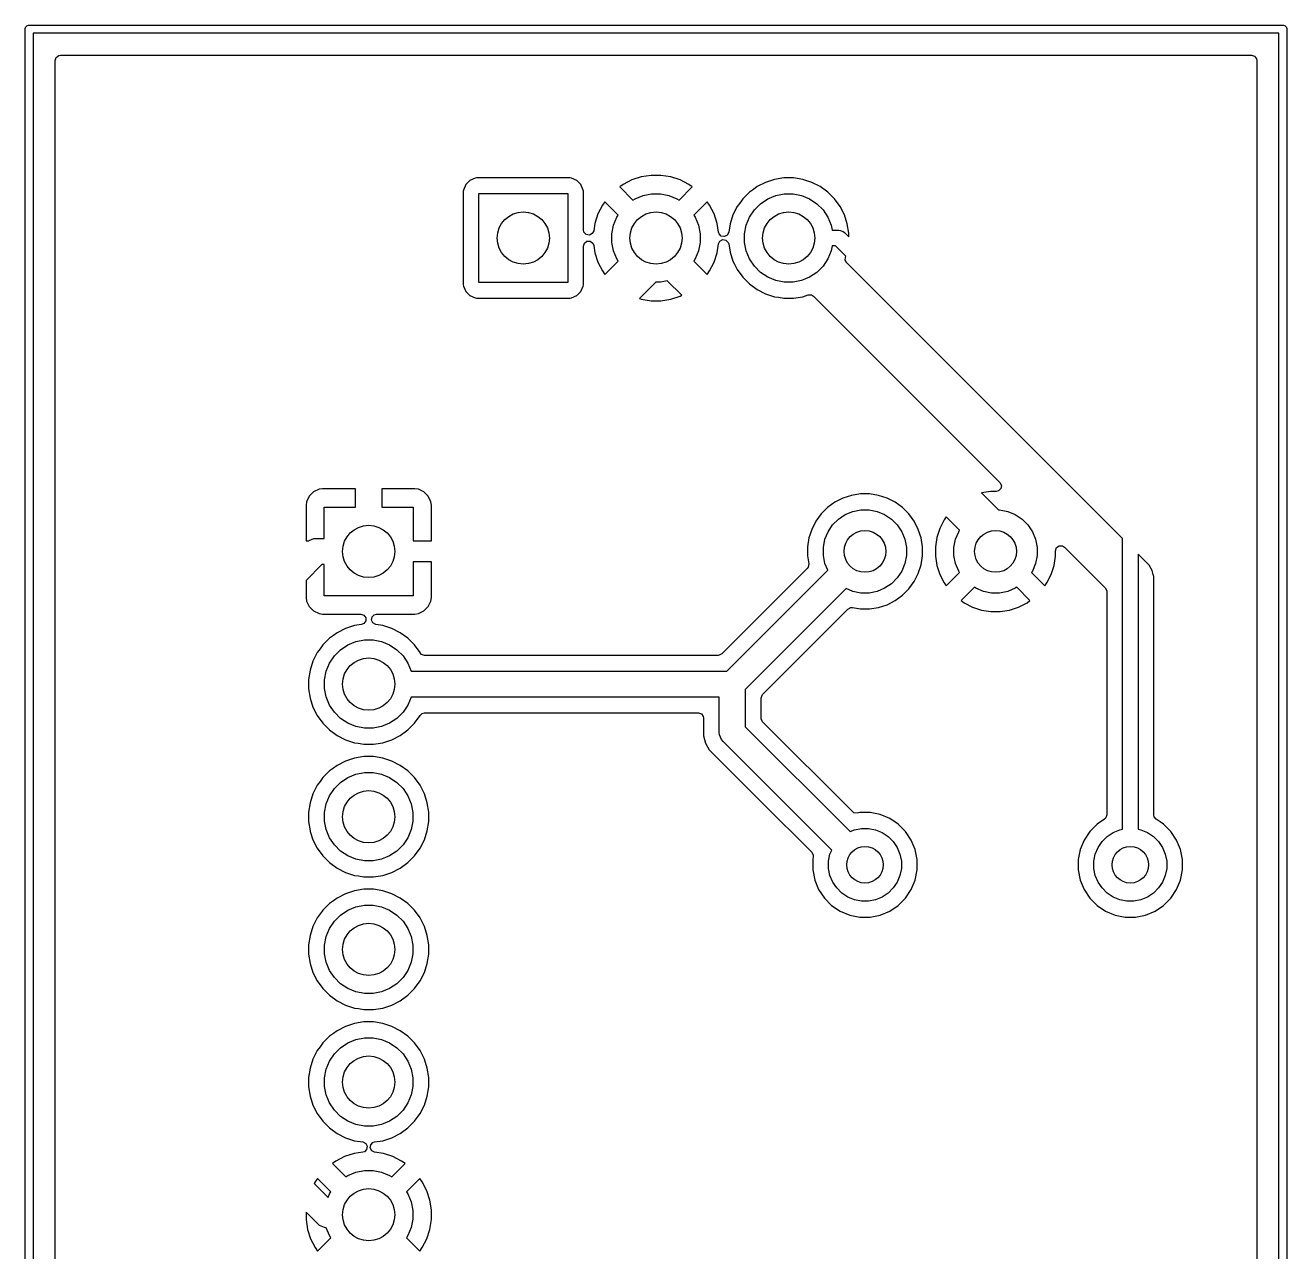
# Model space of a CAD drawing. Extents: x -0.1 to 24.1, y -48.1 to 0.1.
# Drawn here: x -0.07 to 24.07, y -23.41 to 0.07 of the extents above; entities that cross this region are included whole.
import ezdxf

# ---------------------------------------------------------------- set-up
doc = ezdxf.new("R2010")
doc.units = 0
doc.layers.add('BLACK', color=7, linetype='CONTINUOUS')

msp = doc.modelspace()

# ---------------------------------------------------------------- linework, layer by layer
at = {"layer": 'BLACK', "linetype": 'CONTINUOUS'}
for p, q in [((-0.075, 0), (-0.073559, 0.014632)), ((-0.075, -48), (-0.075, 0)), ((-0.073559, 0.014632), (-0.06236, 0.041668)), ((-0.06236, 0.041668), (-0.041668, 0.06236)), ((-0.041668, 0.06236), (-0.014632, 0.073559)), ((-0.014632, 0.073559), (0, 0.075)), ((0, 0.075), (24, 0.075)), ((24, 0.075), (24.014632, 0.073559)), ((24.014632, 0.073559), (24.041668, 0.06236)), ((24.041668, 0.06236), (24.06236, 0.041668)), ((24.06236, 0.041668), (24.073559, 0.014632)), ((24.073559, 0.014632), (24.075, 0)), ((24.075, 0), (24.075, -48)), ((0.075, -0.075), (0.075, -47.925)), ((23.925, -0.075), (0.075, -0.075)), ((23.925, -47.925), (23.925, -0.075)), ((0.5005, -0.5995), (0.519407, -0.541309)), ((0.5005, -3.10513), (0.5005, -0.5995)), ((0.519407, -0.541309), (0.568907, -0.505345)), ((0.568907, -0.505345), (0.5995, -0.5005)), ((0.5995, -0.5005), (23.4005, -0.5005)), ((23.4005, -0.5005), (23.458691, -0.519407)), ((23.458691, -0.519407), (23.494655, -0.568907)), ((23.494655, -0.568907), (23.4995, -0.5995)), ((23.4995, -0.5995), (23.4995, -47.4005)), ((8.437235, -2.897794), (8.357794, -2.977235)), ((8.540009, -2.852414), (8.437235, -2.897794)), ((8.565136, -2.849501), (8.540009, -2.852414)), ((8.565139, -2.8495), (8.565136, -2.849501)), ((10.354868, -2.8495), (8.565139, -2.8495)), ((10.379988, -2.852414), (10.354868, -2.8495)), ((10.37999, -2.852414), (10.379988, -2.852414)), ((10.379991, -2.852415), (10.37999, -2.852414)), ((10.482765, -2.897794), (10.379991, -2.852415)), ((10.562206, -2.977235), (10.482765, -2.897794)), ((11.539364, -2.887914), (11.371063, -2.973667)), ((11.719003, -2.829546), (11.539364, -2.887914)), ((11.905555, -2.8), (11.719003, -2.829546)), ((12.094445, -2.8), (11.905555, -2.8)), ((12.280996, -2.829546), (12.094445, -2.8)), ((12.460635, -2.887914), (12.280996, -2.829546)), ((12.628936, -2.973667), (12.460635, -2.887914)), ((14.270593, -2.877828), (14.098362, -2.933788)), ((14.449451, -2.8495), (14.270593, -2.877828)), ((14.449454, -2.8495), (14.449451, -2.8495)), ((14.630546, -2.8495), (14.449454, -2.8495)), ((14.630549, -2.8495), (14.630546, -2.8495)), ((14.809406, -2.877828), (14.630549, -2.8495)), ((14.981637, -2.933788), (14.809406, -2.877828)), ((0.5005, -9.116784), (0.5005, -3.10513)), ((8.312414, -3.080011), (8.3095, -3.10513)), ((8.3095, -3.10513), (8.3095, -4.89486)), ((8.357794, -2.977235), (8.312414, -3.080011)), ((10.607585, -3.080009), (10.562206, -2.977235)), ((10.610499, -3.105136), (10.607585, -3.080009)), ((10.610499, -3.105139), (10.610499, -3.105136)), ((10.610499, -3.844101), (10.610499, -3.105139)), ((11.371059, -2.973669), (11.304715, -3.021871)), ((11.304715, -3.021871), (11.559687, -3.276843)), ((11.371063, -2.973667), (11.371059, -2.973669)), ((12.44031, -3.276842), (12.695283, -3.021871)), ((12.628942, -2.973671), (12.628936, -2.973667)), ((12.695283, -3.021871), (12.628942, -2.973671)), ((13.790499, -3.122447), (13.662447, -3.250499)), ((13.863752, -3.069225), (13.790499, -3.122447)), ((13.937008, -3.016002), (13.863752, -3.069225)), ((14.098362, -2.933788), (13.937008, -3.016002)), ((15.142991, -3.016002), (14.981637, -2.933788)), ((15.142993, -3.016003), (15.142991, -3.016002)), ((15.142994, -3.016004), (15.142993, -3.016003)), ((15.289501, -3.122447), (15.142994, -3.016004)), ((15.417553, -3.250499), (15.289501, -3.122447)), ((8.61, -4.85), (8.61, -3.15)), ((8.61, -3.15), (10.31, -3.15)), ((10.31, -3.15), (10.31, -4.85)), ((10.973667, -3.371063), (10.887914, -3.539364)), ((10.973669, -3.371059), (10.973667, -3.371063)), ((11.021871, -3.304715), (10.973669, -3.371059)), ((11.276843, -3.559687), (11.021871, -3.304715)), ((11.559687, -3.276843), (11.599313, -3.250367)), ((11.599313, -3.250367), (11.753258, -3.186601)), ((11.753258, -3.186601), (11.916685, -3.154093)), ((11.916685, -3.154093), (12.083315, -3.154093)), ((12.083315, -3.154093), (12.246742, -3.186601)), ((12.246742, -3.186601), (12.400687, -3.250367)), ((12.400687, -3.250367), (12.44031, -3.276842)), ((12.978126, -3.304715), (12.723155, -3.559685)), ((12.978127, -3.304715), (12.978126, -3.304715)), ((13.026328, -3.371057), (12.978127, -3.304715)), ((13.026332, -3.371063), (13.026328, -3.371057)), ((13.112085, -3.539364), (13.026332, -3.371063)), ((13.623057, -3.304715), (13.556002, -3.397008)), ((13.662447, -3.250499), (13.623057, -3.304715)), ((13.882941, -3.460766), (14.000766, -3.342941)), ((14.000766, -3.342941), (14.139313, -3.250367)), ((14.139313, -3.250367), (14.293258, -3.186601)), ((14.293258, -3.186601), (14.456685, -3.154093)), ((14.456685, -3.154093), (14.623315, -3.154093)), ((14.623315, -3.154093), (14.786742, -3.186601)), ((14.786742, -3.186601), (14.940687, -3.250367)), ((14.940687, -3.250367), (15.079234, -3.342941)), ((15.079234, -3.342941), (15.197059, -3.460766)), ((15.523996, -3.397006), (15.417553, -3.250499)), ((10.887914, -3.539364), (10.829546, -3.719003)), ((11.186601, -3.753258), (11.250367, -3.599313)), ((11.250367, -3.599313), (11.276843, -3.559687)), ((12.723155, -3.559685), (12.749633, -3.599313)), ((12.749633, -3.599313), (12.813399, -3.753258)), ((13.170453, -3.719003), (13.112085, -3.539364)), ((13.473788, -3.558362), (13.417828, -3.730593)), ((13.556002, -3.397008), (13.473788, -3.558362)), ((13.726601, -3.753258), (13.790367, -3.599313)), ((13.790367, -3.599313), (13.882941, -3.460766)), ((15.197059, -3.460766), (15.289633, -3.599313)), ((15.289633, -3.599313), (15.353399, -3.753258)), ((15.606211, -3.558361), (15.523996, -3.397006)), ((15.662171, -3.730591), (15.606211, -3.558361)), ((10.621289, -3.889046), (10.610499, -3.844101)), ((10.80728, -3.859588), (10.779502, -3.914105)), ((10.829546, -3.719003), (10.80728, -3.859588)), ((11.154093, -3.916685), (11.186601, -3.753258)), ((12.813399, -3.753258), (12.845907, -3.916685)), ((13.197277, -3.888365), (13.170453, -3.719003)), ((13.417828, -3.730593), (13.392839, -3.888365)), ((13.694093, -3.916685), (13.726601, -3.753258)), ((15.353399, -3.753258), (15.372642, -3.85)), ((15.372642, -3.85), (15.5, -3.85)), ((15.5, -3.85), (15.529264, -3.852882)), ((15.529264, -3.852882), (15.545453, -3.859588)), ((15.545453, -3.859588), (15.583335, -3.875279)), ((15.662171, -3.730593), (15.662171, -3.730591)), ((15.6905, -3.90945), (15.662171, -3.730593)), ((10.610499, -4.155898), (10.629406, -4.097709)), ((10.664554, -3.932311), (10.621289, -3.889046)), ((10.629406, -4.097709), (10.678906, -4.061745)), ((10.724986, -3.941882), (10.664554, -3.932311)), ((10.678906, -4.061745), (10.740092, -4.061745)), ((10.779502, -3.914105), (10.724986, -3.941882)), ((10.740092, -4.061745), (10.789592, -4.097709)), ((10.789592, -4.097709), (10.80728, -4.140413)), ((11.154093, -4.083315), (11.154093, -3.916685)), ((11.186601, -4.246742), (11.154093, -4.083315)), ((12.845907, -4.083315), (12.813399, -4.246742)), ((12.845907, -3.916685), (12.845907, -4.083315)), ((13.206848, -3.917823), (13.197277, -3.888365)), ((13.197277, -4.111634), (13.225054, -4.057118)), ((13.250113, -3.961087), (13.206848, -3.917823)), ((13.225054, -4.057118), (13.279571, -4.02934)), ((13.310545, -3.970659), (13.250113, -3.961087)), ((13.279571, -4.02934), (13.340003, -4.038911)), ((13.365061, -3.942882), (13.310545, -3.970659)), ((13.340003, -4.038911), (13.383267, -4.082176)), ((13.392839, -3.888365), (13.365061, -3.942882)), ((13.383267, -4.082176), (13.392839, -4.111634)), ((13.694093, -4.083315), (13.694093, -3.916685)), ((13.726601, -4.246742), (13.694093, -4.083315)), ((15.583335, -3.875279), (15.606066, -3.893934)), ((15.606066, -3.893934), (15.6905, -3.978368)), ((15.6905, -3.978368), (15.6905, -3.90945)), ((10.6105, -4.894865), (10.610499, -4.155898)), ((10.80728, -4.140413), (10.829546, -4.280996)), ((10.829546, -4.280996), (10.887914, -4.460635)), ((11.250367, -4.400687), (11.186601, -4.246742)), ((12.813399, -4.246742), (12.749633, -4.400687)), ((13.112085, -4.460635), (13.170453, -4.280996)), ((13.170453, -4.280996), (13.197277, -4.111634)), ((13.392839, -4.111634), (13.417828, -4.269406)), ((13.417828, -4.269406), (13.473788, -4.441637)), ((13.790367, -4.400687), (13.726601, -4.246742)), ((15.353399, -4.246742), (15.289633, -4.400687)), ((15.372642, -4.15), (15.353399, -4.246742)), ((15.437868, -4.15), (15.372642, -4.15)), ((15.636447, -4.348579), (15.437868, -4.15)), ((10.887914, -4.460635), (10.973667, -4.628936)), ((11.021871, -4.695283), (11.276842, -4.44031)), ((11.276842, -4.44031), (11.250367, -4.400687)), ((12.749633, -4.400687), (12.723156, -4.440312)), ((12.723156, -4.440312), (12.978127, -4.695283)), ((13.02633, -4.628939), (13.112085, -4.460635)), ((13.473788, -4.441637), (13.503525, -4.5)), ((13.503525, -4.5), (13.556004, -4.602994)), ((13.882941, -4.539234), (13.790367, -4.400687)), ((14.000766, -4.657059), (13.882941, -4.539234)), ((15.197059, -4.539234), (15.079234, -4.657059)), ((15.289633, -4.400687), (15.197059, -4.539234)), ((15.624405, -4.420561), (15.628031, -4.374481)), ((15.652182, -4.475078), (15.624405, -4.420561)), ((15.628031, -4.374481), (15.636447, -4.348579)), ((20.93, -9.752896), (15.652182, -4.475078)), ((10.973667, -4.628936), (10.973671, -4.628942)), ((10.973671, -4.628942), (11.021871, -4.695283)), ((12.215966, -4.81952), (12.083315, -4.845907)), ((12.492364, -5.095918), (12.215966, -4.81952)), ((12.978127, -4.695283), (13.02633, -4.628939)), ((13.556004, -4.602994), (13.662447, -4.749501)), ((13.662447, -4.749501), (13.790499, -4.877553)), ((14.139313, -4.749633), (14.000766, -4.657059)), ((14.293258, -4.813399), (14.139313, -4.749633)), ((14.456685, -4.845907), (14.293258, -4.813399)), ((14.786742, -4.813399), (14.623315, -4.845907)), ((14.940687, -4.749633), (14.786742, -4.813399)), ((15.079234, -4.657059), (14.940687, -4.749633)), ((8.3095, -4.89486), (8.309501, -4.894863)), ((8.309501, -4.894863), (8.312414, -4.91999)), ((8.312414, -4.91999), (8.337756, -4.977385)), ((8.337756, -4.977385), (8.357794, -5.022765)), ((8.357794, -5.022765), (8.437235, -5.102206)), ((10.31, -4.85), (8.61, -4.85)), ((10.482765, -5.102206), (10.562206, -5.022765)), ((10.562206, -5.022765), (10.607585, -4.919991)), ((10.607585, -4.919991), (10.6105, -4.894865)), ((11.995147, -4.845907), (11.68247, -5.158583)), ((12.083315, -4.845907), (11.995147, -4.845907)), ((13.790499, -4.877553), (13.937006, -4.983996)), ((13.937006, -4.983996), (14.098361, -5.066211)), ((14.098361, -5.066211), (14.270591, -5.122171)), ((14.623315, -4.845907), (14.456685, -4.845907)), ((8.437235, -5.102206), (8.540009, -5.147585)), ((8.540009, -5.147585), (8.565135, -5.1505)), ((8.565135, -5.1505), (10.354864, -5.150499)), ((10.354864, -5.150499), (10.379991, -5.147585)), ((10.379991, -5.147585), (10.482765, -5.102206)), ((11.68247, -5.158583), (11.719003, -5.170453)), ((11.719003, -5.170453), (11.905555, -5.2)), ((11.905555, -5.2), (12.094445, -5.2)), ((12.094445, -5.2), (12.280996, -5.170453)), ((12.280996, -5.170453), (12.460635, -5.112085)), ((12.460635, -5.112085), (12.492364, -5.095918)), ((14.270591, -5.122171), (14.342136, -5.133502)), ((14.342136, -5.133502), (14.449451, -5.1505)), ((14.449451, -5.1505), (14.449454, -5.1505)), ((14.449454, -5.1505), (14.630549, -5.1505)), ((14.630549, -5.1505), (14.809404, -5.122172)), ((14.809404, -5.122172), (14.809405, -5.122171)), ((14.809405, -5.122171), (14.809409, -5.122171)), ((14.809409, -5.122171), (14.914482, -5.088031)), ((14.914482, -5.088031), (14.975667, -5.088031)), ((14.975667, -5.088031), (15.015078, -5.112182)), ((15.015078, -5.112182), (18.583893, -8.680996)), ((18.583893, -8.680996), (18.61167, -8.735513)), ((5.443811, -8.861214), (5.361213, -8.943812)), ((5.548749, -8.809912), (5.443811, -8.861214)), ((5.616783, -8.800001), (5.548749, -8.809912)), ((5.616786, -8.8), (5.616783, -8.800001)), ((6.25, -8.8), (5.616786, -8.8)), ((6.25, -9.15), (6.25, -8.8)), ((7.383216, -8.8), (6.75, -8.8)), ((6.75, -8.8), (6.75, -9.15)), ((7.451248, -8.809912), (7.383216, -8.8)), ((7.556187, -8.861213), (7.451248, -8.809912)), ((7.638785, -8.943811), (7.556187, -8.861213)), ((15.742293, -8.926598), (15.577561, -8.980123)), ((15.742297, -8.926597), (15.742293, -8.926598)), ((15.913386, -8.8995), (15.742297, -8.926597)), ((15.913389, -8.8995), (15.913386, -8.8995)), ((16.086611, -8.8995), (15.913389, -8.8995)), ((16.086614, -8.8995), (16.086611, -8.8995)), ((16.257702, -8.926597), (16.086614, -8.8995)), ((16.257706, -8.926598), (16.257702, -8.926597)), ((16.422438, -8.980123), (16.257706, -8.926598)), ((18.40949, -8.85), (18.231711, -8.878157)), ((18.231711, -8.878157), (18.557406, -9.203852)), ((18.513889, -8.85), (18.40949, -8.85)), ((18.558834, -8.83921), (18.513889, -8.85)), ((18.602099, -8.795945), (18.558834, -8.83921)), ((18.61167, -8.735513), (18.602099, -8.795945)), ((0.5005, -14.98945), (0.5005, -9.116784)), ((5.309912, -9.048751), (5.3, -9.116784)), ((5.3, -9.116784), (5.3, -9.799999)), ((5.361213, -8.943812), (5.309912, -9.048751)), ((5.65, -9.75), (5.65, -9.15)), ((5.65, -9.15), (6.25, -9.15)), ((6.75, -9.15), (7.35, -9.15)), ((7.35, -9.15), (7.35, -9.8)), ((7.690087, -9.048749), (7.638785, -8.943811)), ((7.699998, -9.116783), (7.690087, -9.048749)), ((7.699999, -9.116786), (7.699998, -9.116783)), ((7.699999, -9.799999), (7.699999, -9.116786)), ((15.283073, -9.160585), (15.160585, -9.283073)), ((15.423214, -9.058766), (15.283073, -9.160585)), ((15.577558, -8.980125), (15.423214, -9.058766)), ((15.577561, -8.980123), (15.577558, -8.980125)), ((16.422441, -8.980125), (16.422438, -8.980123)), ((16.576785, -9.058766), (16.422441, -8.980125)), ((16.576787, -9.058767), (16.576785, -9.058766)), ((16.576788, -9.058768), (16.576787, -9.058767)), ((16.716928, -9.160586), (16.576788, -9.058768)), ((16.839414, -9.283072), (16.716928, -9.160586)), ((15.160585, -9.283073), (15.058766, -9.423214)), ((15.381592, -9.492485), (15.492485, -9.381592)), ((15.492485, -9.381592), (15.622883, -9.294463)), ((15.622883, -9.294463), (15.767772, -9.234448)), ((15.767772, -9.234448), (15.921586, -9.203852)), ((15.921586, -9.203852), (16.078414, -9.203852)), ((16.078414, -9.203852), (16.232228, -9.234448)), ((16.232228, -9.234448), (16.377117, -9.294463)), ((16.377117, -9.294463), (16.507515, -9.381592)), ((16.507515, -9.381592), (16.618408, -9.492485)), ((16.941232, -9.423212), (16.839414, -9.283072)), ((17.516432, -9.397267), (17.43425, -9.558559)), ((17.557667, -9.34051), (17.516432, -9.397267)), ((17.812718, -9.595561), (17.557667, -9.34051)), ((18.557406, -9.203852), (18.578414, -9.203852)), ((18.578414, -9.203852), (18.732228, -9.234448)), ((18.732228, -9.234448), (18.877117, -9.294463)), ((18.877117, -9.294463), (19.007515, -9.381592)), ((19.007515, -9.381592), (19.118408, -9.492485)), ((14.980123, -9.577561), (14.926598, -9.742293)), ((14.980125, -9.577558), (14.980123, -9.577561)), ((15.058766, -9.423214), (14.980125, -9.577558)), ((15.234448, -9.767772), (15.294463, -9.622883)), ((15.294463, -9.622883), (15.381592, -9.492485)), ((16.618408, -9.492485), (16.705537, -9.622883)), ((16.705537, -9.622883), (16.765552, -9.767772)), ((17.019873, -9.577555), (16.941232, -9.423212)), ((17.019873, -9.577557), (17.019873, -9.577555)), ((17.019874, -9.577558), (17.019873, -9.577557)), ((17.019876, -9.577561), (17.019874, -9.577558)), ((17.073401, -9.742293), (17.019876, -9.577561)), ((17.43425, -9.558559), (17.378316, -9.73071)), ((17.734448, -9.767772), (17.794463, -9.622883)), ((17.794463, -9.622883), (17.812718, -9.595561)), ((19.118408, -9.492485), (19.205537, -9.622883)), ((19.205537, -9.622883), (19.265552, -9.767772)), ((5.3, -9.799999), (5.300001, -9.8)), ((5.300001, -9.8), (5.351522, -9.8)), ((5.351522, -9.8), (5.361102, -9.792137)), ((5.361102, -9.792137), (5.361107, -9.792133)), ((5.361107, -9.792133), (5.451227, -9.754804)), ((5.451227, -9.754804), (5.5, -9.75)), ((5.5, -9.75), (5.65, -9.75)), ((7.35, -9.8), (7.699998, -9.8)), ((7.699998, -9.8), (7.699999, -9.799999)), ((14.926597, -9.742297), (14.899501, -9.913378)), ((14.926598, -9.742293), (14.926597, -9.742297)), ((15.203852, -9.921586), (15.234448, -9.767772)), ((16.765552, -9.767772), (16.796148, -9.921586)), ((17.073402, -9.742297), (17.073401, -9.742293)), ((17.1005, -9.913385), (17.073402, -9.742297)), ((17.378316, -9.73071), (17.35, -9.909489)), ((17.703852, -9.921586), (17.734448, -9.767772)), ((19.265552, -9.767772), (19.296148, -9.921586)), ((19.668907, -9.92792), (19.718407, -9.891956)), ((19.718407, -9.891956), (19.779593, -9.891956)), ((19.779593, -9.891956), (19.819004, -9.916107)), ((20.93, -15.31956), (20.93, -9.752896)), ((14.899501, -9.913378), (14.8995, -9.913384)), ((14.8995, -9.913384), (14.8995, -10.086614)), ((14.8995, -10.086614), (14.923789, -10.23997)), ((15.203852, -10.078414), (15.203852, -9.921586)), ((15.234448, -10.232228), (15.203852, -10.078414)), ((16.796148, -10.078414), (16.765552, -10.232228)), ((16.796148, -9.921586), (16.796148, -10.078414)), ((17.073402, -10.257702), (17.1005, -10.086614)), ((17.1005, -10.086614), (17.1005, -9.913385)), ((17.35, -9.909489), (17.35, -10.09051)), ((17.35, -10.09051), (17.378316, -10.269289)), ((17.703852, -10.078414), (17.703852, -9.921586)), ((17.734448, -10.232228), (17.703852, -10.078414)), ((19.296148, -10.078414), (19.265552, -10.232228)), ((19.296148, -9.921586), (19.296148, -10.078414)), ((19.621683, -10.269289), (19.65, -10.09051)), ((19.65, -9.986111), (19.668907, -9.92792)), ((19.65, -10.09051), (19.65, -9.986111)), ((19.819004, -9.916107), (20.600504, -10.697607)), ((21.44049, -10.263386), (21.23, -10.052896)), ((21.23, -10.052896), (21.23, -15.31956)), ((5.603553, -10.25), (5.300001, -10.553552)), ((5.65, -10.25), (5.603553, -10.25)), ((5.65, -10.85), (5.65, -10.25)), ((7.699999, -10.2), (7.35, -10.2)), ((7.35, -10.2), (7.35, -10.85)), ((7.7, -10.200001), (7.699999, -10.2)), ((7.7, -10.883215), (7.7, -10.200001)), ((14.896012, -10.325461), (13.260971, -11.960504)), ((13.356446, -12.29), (15.287101, -10.359345)), ((14.914218, -10.300402), (14.896012, -10.325461)), ((14.923789, -10.23997), (14.914218, -10.300402)), ((15.287101, -10.359345), (15.234448, -10.232228)), ((16.705537, -10.377117), (16.618408, -10.507515)), ((16.765552, -10.232228), (16.705537, -10.377117)), ((17.019876, -10.422438), (17.073401, -10.257706)), ((17.073401, -10.257706), (17.073402, -10.257702)), ((17.378316, -10.269289), (17.43425, -10.44144)), ((17.794463, -10.377117), (17.734448, -10.232228)), ((17.812717, -10.404436), (17.794463, -10.377117)), ((19.205537, -10.377117), (19.187281, -10.404439)), ((19.265552, -10.232228), (19.205537, -10.377117)), ((19.565749, -10.44144), (19.621683, -10.269289)), ((21.499799, -10.366113), (21.44049, -10.263386)), ((21.499799, -10.366114), (21.499799, -10.366113)), ((21.519982, -10.44144), (21.499799, -10.366114)), ((5.300001, -10.553552), (5.300001, -10.883216)), ((16.507515, -10.618408), (16.377117, -10.705537)), ((16.618408, -10.507515), (16.507515, -10.618408)), ((16.839414, -10.716928), (16.941232, -10.576788)), ((16.941232, -10.576788), (17.019873, -10.422445)), ((17.019873, -10.422445), (17.019874, -10.42244)), ((17.019874, -10.42244), (17.019876, -10.422438)), ((17.43425, -10.44144), (17.51643, -10.602728)), ((17.51643, -10.602728), (17.557667, -10.659488)), ((17.557667, -10.659488), (17.812717, -10.404436)), ((19.187281, -10.404439), (19.44233, -10.659488)), ((19.44233, -10.659488), (19.483569, -10.602728)), ((19.483569, -10.602728), (19.565749, -10.44144)), ((21.5305, -10.480692), (21.519982, -10.44144)), ((21.5305, -15.044806), (21.5305, -10.480692)), ((7.35, -10.85), (5.65, -10.85)), ((15.640654, -10.712898), (13.71, -12.643553)), ((15.767772, -10.765552), (15.640654, -10.712898)), ((15.921586, -10.796148), (15.767772, -10.765552)), ((16.078414, -10.796148), (15.921586, -10.796148)), ((16.232228, -10.765552), (16.078414, -10.796148)), ((16.377117, -10.705537), (16.232228, -10.765552)), ((16.576788, -10.941232), (16.716928, -10.839414)), ((16.716928, -10.839414), (16.839414, -10.716928)), ((18.09556, -10.68728), (17.840511, -10.94233)), ((18.122883, -10.705537), (18.09556, -10.68728)), ((18.267772, -10.765552), (18.122883, -10.705537)), ((18.421586, -10.796148), (18.267772, -10.765552)), ((18.578414, -10.796148), (18.421586, -10.796148)), ((18.732228, -10.765552), (18.578414, -10.796148)), ((18.877117, -10.705537), (18.732228, -10.765552)), ((18.904438, -10.687281), (18.877117, -10.705537)), ((19.159487, -10.94233), (18.904438, -10.687281)), ((20.600504, -10.697607), (20.628281, -10.752124)), ((20.628281, -10.752124), (20.6295, -10.767611)), ((20.6295, -10.767611), (20.6295, -15.044806)), ((5.300001, -10.883216), (5.309912, -10.95125)), ((5.309912, -10.95125), (5.361214, -11.056188)), ((5.361214, -11.056188), (5.443812, -11.138786)), ((7.556188, -11.138785), (7.638786, -11.056187)), ((7.638786, -11.056187), (7.690087, -10.951248)), ((7.690087, -10.951248), (7.7, -10.883215)), ((14.03949, -12.739034), (15.674538, -11.103985)), ((15.674538, -11.103985), (15.729053, -11.07621)), ((15.729053, -11.07621), (15.760027, -11.07621)), ((15.760027, -11.07621), (15.913386, -11.1005)), ((15.913386, -11.1005), (15.913389, -11.1005)), ((15.913389, -11.1005), (16.086614, -11.1005)), ((16.086614, -11.1005), (16.257702, -11.073402)), ((16.257702, -11.073402), (16.257706, -11.073401)), ((16.257706, -11.073401), (16.422438, -11.019876)), ((16.422438, -11.019876), (16.42244, -11.019874)), ((16.42244, -11.019874), (16.422445, -11.019873)), ((16.422445, -11.019873), (16.576788, -10.941232)), ((17.840511, -10.94233), (17.897275, -10.983571)), ((17.897275, -10.983571), (18.058559, -11.065749)), ((18.058559, -11.065749), (18.23071, -11.121683)), ((18.769289, -11.121683), (18.94144, -11.065749)), ((18.94144, -11.065749), (19.102728, -10.983569)), ((19.102728, -10.983569), (19.159487, -10.94233)), ((5.443812, -11.138786), (5.548751, -11.190087)), ((5.548751, -11.190087), (5.616784, -11.199999)), ((5.616784, -11.199999), (6.347995, -11.199999)), ((6.347995, -11.199999), (6.406186, -11.218906)), ((6.406186, -11.218906), (6.44215, -11.268406)), ((6.44215, -11.329592), (6.406186, -11.379092)), ((6.44215, -11.268406), (6.44215, -11.329592)), ((6.554222, -11.314486), (6.563793, -11.254054)), ((6.581999, -11.369002), (6.554222, -11.314486)), ((6.563793, -11.254054), (6.607058, -11.210789)), ((6.607058, -11.210789), (6.652003, -11.199999)), ((6.652003, -11.199999), (7.383213, -11.199999)), ((7.383213, -11.199999), (7.383216, -11.199998)), ((7.383216, -11.199998), (7.45125, -11.190087)), ((7.45125, -11.190087), (7.556188, -11.138785)), ((18.23071, -11.121683), (18.40949, -11.15)), ((18.40949, -11.15), (18.59051, -11.15)), ((18.59051, -11.15), (18.769289, -11.121683)), ((5.897008, -11.556002), (5.823752, -11.609225)), ((6.058362, -11.473788), (5.897008, -11.556002)), ((6.230593, -11.417828), (6.058362, -11.473788)), ((6.363482, -11.39678), (6.230593, -11.417828)), ((6.406186, -11.379092), (6.363482, -11.39678)), ((6.636516, -11.39678), (6.581999, -11.369002)), ((6.769406, -11.417828), (6.636516, -11.39678)), ((6.941637, -11.473788), (6.769406, -11.417828)), ((7.102991, -11.556002), (6.941637, -11.473788)), ((7.102993, -11.556003), (7.102991, -11.556002)), ((7.102994, -11.556004), (7.102993, -11.556003)), ((7.249501, -11.662447), (7.102994, -11.556004)), ((5.622447, -11.790499), (5.569225, -11.863752)), ((5.750499, -11.662447), (5.622447, -11.790499)), ((5.823752, -11.609225), (5.750499, -11.662447)), ((5.960766, -11.882941), (6.099313, -11.790367)), ((6.099313, -11.790367), (6.253258, -11.726601)), ((6.253258, -11.726601), (6.416685, -11.694093)), ((6.416685, -11.694093), (6.583315, -11.694093)), ((6.583315, -11.694093), (6.746742, -11.726601)), ((6.746742, -11.726601), (6.900687, -11.790367)), ((6.900687, -11.790367), (7.039234, -11.882941)), ((7.377553, -11.790499), (7.249501, -11.662447)), ((7.483996, -11.937006), (7.377553, -11.790499)), ((5.516002, -11.937008), (5.433788, -12.098362)), ((5.569225, -11.863752), (5.516002, -11.937008)), ((5.750367, -12.139313), (5.842941, -12.000766)), ((5.842941, -12.000766), (5.960766, -11.882941)), ((7.039234, -11.882941), (7.157059, -12.000766)), ((7.157059, -12.000766), (7.249633, -12.139313)), ((7.483998, -11.937009), (7.483996, -11.937006)), ((7.48603, -11.940325), (7.483998, -11.937009)), ((7.486906, -11.939787), (7.48603, -11.940325)), ((7.51322, -11.970593), (7.486906, -11.939787)), ((7.571411, -11.9895), (7.51322, -11.970593)), ((13.190967, -11.9895), (7.571411, -11.9895)), ((13.206454, -11.988281), (13.190967, -11.9895)), ((13.260971, -11.960504), (13.206454, -11.988281)), ((5.377828, -12.270593), (5.3495, -12.44945)), ((5.433788, -12.098362), (5.377828, -12.270593)), ((5.654093, -12.456685), (5.686601, -12.293258)), ((5.686601, -12.293258), (5.750367, -12.139313)), ((7.249633, -12.139313), (7.312049, -12.29)), ((7.312049, -12.29), (13.356446, -12.29)), ((5.3495, -12.44945), (5.3495, -12.630549)), ((5.654093, -12.623315), (5.654093, -12.456685)), ((5.3495, -12.630549), (5.377828, -12.809406)), ((5.686601, -12.786742), (5.654093, -12.623315)), ((5.750367, -12.940687), (5.686601, -12.786742)), ((7.312049, -12.79), (7.249633, -12.940687)), ((13.21, -12.79), (7.312049, -12.79)), ((13.21, -13.46), (13.21, -12.79)), ((13.71, -12.643553), (13.71, -13.356446)), ((14.0105, -12.809032), (14.029407, -12.750841)), ((14.029407, -12.750841), (14.03949, -12.739034)), ((5.377828, -12.809406), (5.433788, -12.981637)), ((5.433788, -12.981637), (5.516001, -13.14299)), ((5.842941, -13.079234), (5.750367, -12.940687)), ((7.249633, -12.940687), (7.157059, -13.079234)), ((14.0105, -13.190967), (14.0105, -12.809032)), ((5.516001, -13.14299), (5.516004, -13.142994)), ((5.516004, -13.142994), (5.622447, -13.289501)), ((5.960766, -13.197059), (5.842941, -13.079234)), ((6.099313, -13.289633), (5.960766, -13.197059)), ((7.039234, -13.197059), (6.900687, -13.289633)), ((7.157059, -13.079234), (7.039234, -13.197059)), ((7.377553, -13.289501), (7.483996, -13.142994)), ((7.483996, -13.142994), (7.483998, -13.142989)), ((7.483998, -13.142989), (7.48603, -13.139675)), ((7.48603, -13.139675), (7.487298, -13.140452)), ((7.487298, -13.140452), (7.526479, -13.101284)), ((7.526479, -13.101284), (7.571411, -13.0905)), ((7.571411, -13.0905), (12.8105, -13.0905)), ((12.8105, -13.0905), (12.868691, -13.109407)), ((12.868691, -13.109407), (12.904655, -13.158907)), ((12.904655, -13.158907), (12.9095, -13.1895)), ((12.9095, -13.1895), (12.9095, -13.387526)), ((14.011719, -13.206454), (14.0105, -13.190967)), ((14.039496, -13.260971), (14.011719, -13.206454)), ((15.761086, -14.982561), (14.039496, -13.260971)), ((5.622447, -13.289501), (5.750499, -13.417553)), ((5.750499, -13.417553), (5.897006, -13.523996)), ((5.897006, -13.523996), (6.058361, -13.606211)), ((6.253258, -13.353399), (6.099313, -13.289633)), ((6.416685, -13.385907), (6.253258, -13.353399)), ((6.583315, -13.385907), (6.416685, -13.385907)), ((6.746742, -13.353399), (6.583315, -13.385907)), ((6.900687, -13.289633), (6.746742, -13.353399)), ((6.941639, -13.606211), (7.102994, -13.523996)), ((7.102994, -13.523996), (7.249501, -13.417553)), ((7.249501, -13.417553), (7.377553, -13.289501)), ((12.9095, -13.387526), (12.9095, -13.532474)), ((13.214804, -13.508773), (13.21, -13.46)), ((13.252133, -13.598893), (13.214804, -13.508773)), ((13.71, -13.356446), (15.716822, -15.363269)), ((6.058361, -13.606211), (6.230591, -13.662171)), ((6.230591, -13.662171), (6.295705, -13.672484)), ((6.295705, -13.672484), (6.409451, -13.6905)), ((6.409451, -13.6905), (6.409454, -13.6905)), ((6.409454, -13.6905), (6.590549, -13.6905)), ((6.590549, -13.6905), (6.679977, -13.676335)), ((6.679977, -13.676335), (6.769409, -13.662171)), ((6.769409, -13.662171), (6.941639, -13.606211)), ((12.9095, -13.532474), (12.947016, -13.672485)), ((12.947016, -13.672485), (13.01949, -13.798015)), ((13.252137, -13.598897), (13.252133, -13.598893)), ((13.283223, -13.636777), (13.252137, -13.598897)), ((15.363269, -15.716822), (13.283223, -13.636777)), ((6.230593, -13.957828), (6.058362, -14.013788)), ((6.409451, -13.9295), (6.230593, -13.957828)), ((6.409454, -13.9295), (6.409451, -13.9295)), ((6.590546, -13.9295), (6.409454, -13.9295)), ((6.590549, -13.9295), (6.590546, -13.9295)), ((6.769406, -13.957828), (6.590549, -13.9295)), ((6.941637, -14.013788), (6.769406, -13.957828)), ((13.01949, -13.798015), (14.032066, -14.810591)), ((5.750499, -14.202447), (5.622447, -14.330499)), ((5.823752, -14.149225), (5.750499, -14.202447)), ((5.897008, -14.096002), (5.823752, -14.149225)), ((6.058362, -14.013788), (5.897008, -14.096002)), ((6.253258, -14.266601), (6.416685, -14.234093)), ((6.416685, -14.234093), (6.583315, -14.234093)), ((6.583315, -14.234093), (6.746742, -14.266601)), ((7.102991, -14.096002), (6.941637, -14.013788)), ((7.102993, -14.096003), (7.102991, -14.096002)), ((7.102994, -14.096004), (7.102993, -14.096003)), ((7.249501, -14.202447), (7.102994, -14.096004)), ((7.377553, -14.330499), (7.249501, -14.202447)), ((5.516002, -14.477008), (5.433788, -14.638362)), ((5.569225, -14.403752), (5.516002, -14.477008)), ((5.622447, -14.330499), (5.569225, -14.403752)), ((5.842941, -14.540766), (5.960766, -14.422941)), ((5.960766, -14.422941), (6.099313, -14.330367)), ((6.099313, -14.330367), (6.253258, -14.266601)), ((6.746742, -14.266601), (6.900687, -14.330367)), ((6.900687, -14.330367), (7.039234, -14.422941)), ((7.039234, -14.422941), (7.157059, -14.540766)), ((7.483996, -14.477006), (7.377553, -14.330499)), ((7.566211, -14.638361), (7.483996, -14.477006)), ((5.433788, -14.638362), (5.377828, -14.810593)), ((5.686601, -14.833258), (5.750367, -14.679313)), ((5.750367, -14.679313), (5.842941, -14.540766)), ((7.157059, -14.540766), (7.249633, -14.679313)), ((7.249633, -14.679313), (7.313399, -14.833258)), ((7.622171, -14.810591), (7.566211, -14.638361)), ((5.377828, -14.810593), (5.3495, -14.98945)), ((5.654093, -14.996685), (5.686601, -14.833258)), ((7.313399, -14.833258), (7.345907, -14.996685)), ((7.622171, -14.810593), (7.622171, -14.810591)), ((7.6505, -14.98945), (7.622171, -14.810593)), ((14.032066, -14.810591), (14.982561, -15.761086)), ((0.5005, -17.52945), (0.5005, -14.98945)), ((5.3495, -14.98945), (5.3495, -15.170549)), ((5.3495, -15.170549), (5.377828, -15.349406)), ((5.654093, -15.163315), (5.654093, -14.996685)), ((5.686601, -15.326742), (5.654093, -15.163315)), ((7.345907, -15.163315), (7.313399, -15.326742)), ((7.345907, -14.996685), (7.345907, -15.163315)), ((7.622171, -15.349409), (7.6505, -15.170546)), ((7.6505, -14.989454), (7.6505, -14.98945)), ((7.6505, -15.170546), (7.6505, -14.989454)), ((15.789642, -15.002463), (15.761086, -14.982561)), ((15.850403, -15.009655), (15.789642, -15.002463)), ((15.901453, -14.9995), (15.850403, -15.009655)), ((15.901459, -14.9995), (15.901453, -14.9995)), ((16.098541, -14.9995), (15.901459, -14.9995)), ((16.098543, -14.9995), (16.098541, -14.9995)), ((16.291835, -15.037949), (16.098543, -14.9995)), ((16.473913, -15.113367), (16.291835, -15.037949)), ((16.473915, -15.113368), (16.473913, -15.113367)), ((16.637782, -15.222861), (16.473914, -15.113368)), ((16.473914, -15.113368), (16.473915, -15.113368)), ((20.585502, -15.127121), (20.442218, -15.222861)), ((20.610593, -15.102997), (20.585502, -15.127121)), ((20.6295, -15.044806), (20.610593, -15.102997)), ((21.536619, -15.079071), (21.5305, -15.044806)), ((21.574498, -15.127121), (21.536619, -15.079071)), ((21.651529, -15.178592), (21.574498, -15.127121)), ((21.717782, -15.222861), (21.651529, -15.178592)), ((5.377828, -15.349406), (5.381989, -15.362214)), ((5.381989, -15.362214), (5.433789, -15.521639)), ((5.750367, -15.480687), (5.686601, -15.326742)), ((7.313399, -15.326742), (7.249633, -15.480687)), ((7.566211, -15.521639), (7.622171, -15.349409)), ((15.716822, -15.363269), (15.796801, -15.330142)), ((15.796801, -15.330142), (15.931388, -15.303371)), ((15.931388, -15.303371), (16.068612, -15.303371)), ((16.068612, -15.303371), (16.203199, -15.330142)), ((16.203199, -15.330142), (16.329978, -15.382655)), ((16.329978, -15.382655), (16.444075, -15.458893)), ((16.777139, -15.362218), (16.637782, -15.222861)), ((16.886632, -15.526086), (16.777139, -15.362218)), ((20.302861, -15.362218), (20.193367, -15.526086)), ((20.302864, -15.362214), (20.302861, -15.362218)), ((20.442214, -15.222864), (20.302864, -15.362214)), ((20.442218, -15.222861), (20.442214, -15.222864)), ((20.635925, -15.458893), (20.750022, -15.382655)), ((20.750022, -15.382655), (20.876801, -15.330142)), ((20.876801, -15.330142), (20.93, -15.31956)), ((21.23, -15.31956), (21.283199, -15.330142)), ((21.283199, -15.330142), (21.409978, -15.382655)), ((21.409978, -15.382655), (21.524075, -15.458893)), ((21.857139, -15.362218), (21.717782, -15.222861)), ((21.966632, -15.526086), (21.857139, -15.362218)), ((5.433789, -15.521639), (5.516004, -15.682994)), ((5.516004, -15.682994), (5.622447, -15.829501)), ((5.842941, -15.619234), (5.750367, -15.480687)), ((5.960766, -15.737059), (5.842941, -15.619234)), ((7.157059, -15.619234), (7.039234, -15.737059)), ((7.249633, -15.480687), (7.157059, -15.619234)), ((7.377553, -15.829501), (7.483996, -15.682994)), ((7.483996, -15.682994), (7.566211, -15.521639)), ((16.444075, -15.458893), (16.541107, -15.555925)), ((16.541107, -15.555925), (16.617345, -15.670022)), ((16.617345, -15.670022), (16.669858, -15.796801)), ((16.962051, -15.708165), (16.886632, -15.526086)), ((20.193367, -15.526086), (20.117949, -15.708163)), ((20.410142, -15.796801), (20.462655, -15.670022)), ((20.462655, -15.670022), (20.538893, -15.555925)), ((20.538893, -15.555925), (20.635925, -15.458893)), ((21.524075, -15.458893), (21.621107, -15.555925)), ((21.621107, -15.555925), (21.697345, -15.670022)), ((21.697345, -15.670022), (21.749858, -15.796801)), ((22.042051, -15.708165), (21.966632, -15.526086)), ((5.622447, -15.829501), (5.750499, -15.957553)), ((6.099313, -15.829633), (5.960766, -15.737059)), ((6.253258, -15.893399), (6.099313, -15.829633)), ((6.416685, -15.925907), (6.253258, -15.893399)), ((6.583315, -15.925907), (6.416685, -15.925907)), ((6.746742, -15.893399), (6.583315, -15.925907)), ((6.900687, -15.829633), (6.746742, -15.893399)), ((7.039234, -15.737059), (6.900687, -15.829633)), ((7.249501, -15.957553), (7.377553, -15.829501)), ((14.982561, -15.761086), (15.010338, -15.815603)), ((15.009655, -15.850403), (14.9995, -15.901453)), ((14.9995, -15.901453), (14.9995, -16.098543)), ((15.010338, -15.815603), (15.009655, -15.850403)), ((15.303371, -15.931388), (15.330142, -15.796801)), ((15.303371, -16.068612), (15.303371, -15.931388)), ((15.330142, -15.796801), (15.363269, -15.716822)), ((16.669858, -15.796801), (16.696629, -15.931388)), ((16.696629, -15.931388), (16.696629, -16.068612)), ((17.0005, -15.901459), (16.962051, -15.708165)), ((17.0005, -16.098541), (17.0005, -15.901459)), ((20.117949, -15.708165), (20.0795, -15.901456)), ((20.0795, -15.901456), (20.0795, -16.098543)), ((20.117949, -15.708163), (20.117949, -15.708165)), ((20.383371, -15.931388), (20.410142, -15.796801)), ((20.383371, -16.068612), (20.383371, -15.931388)), ((21.749858, -15.796801), (21.776629, -15.931388)), ((21.776629, -15.931388), (21.776629, -16.068612)), ((22.0805, -15.901459), (22.042051, -15.708165)), ((22.0805, -16.098541), (22.0805, -15.901459)), ((5.750499, -15.957553), (5.897006, -16.063996)), ((5.897006, -16.063996), (6.058361, -16.146211)), ((6.058361, -16.146211), (6.230591, -16.202171)), ((6.769409, -16.202171), (6.941639, -16.146211)), ((6.941639, -16.146211), (7.102994, -16.063996)), ((7.102994, -16.063996), (7.249501, -15.957553)), ((14.9995, -16.098543), (15.037949, -16.291834)), ((15.330142, -16.203199), (15.303371, -16.068612)), ((16.696629, -16.068612), (16.669858, -16.203199)), ((16.962051, -16.291835), (17.0005, -16.098541)), ((20.0795, -16.098543), (20.117949, -16.291834)), ((20.410142, -16.203199), (20.383371, -16.068612)), ((21.776629, -16.068612), (21.749858, -16.203199)), ((22.042051, -16.291835), (22.0805, -16.098541)), ((6.230591, -16.202171), (6.302136, -16.213502)), ((6.302136, -16.213502), (6.409451, -16.2305)), ((6.409451, -16.2305), (6.409454, -16.2305)), ((6.409454, -16.2305), (6.590549, -16.2305)), ((6.590549, -16.2305), (6.679977, -16.216335)), ((6.679977, -16.216335), (6.769409, -16.202171)), ((15.037949, -16.291834), (15.037949, -16.291836)), ((15.037949, -16.291836), (15.113367, -16.473913)), ((15.382655, -16.329978), (15.330142, -16.203199)), ((15.458893, -16.444075), (15.382655, -16.329978)), ((16.617345, -16.329978), (16.541107, -16.444075)), ((16.669858, -16.203199), (16.617345, -16.329978)), ((16.886632, -16.473914), (16.962051, -16.291835)), ((20.117949, -16.291834), (20.117949, -16.291836)), ((20.117949, -16.291836), (20.193367, -16.473913)), ((20.462655, -16.329978), (20.410142, -16.203199)), ((20.538893, -16.444075), (20.462655, -16.329978)), ((21.697345, -16.329978), (21.621107, -16.444075)), ((21.749858, -16.203199), (21.697345, -16.329978)), ((21.966632, -16.473914), (22.042051, -16.291835)), ((5.897008, -16.636002), (5.823752, -16.689225)), ((6.058362, -16.553788), (5.897008, -16.636002)), ((6.230593, -16.497828), (6.058362, -16.553788)), ((6.409451, -16.4695), (6.230593, -16.497828)), ((6.409454, -16.4695), (6.409451, -16.4695)), ((6.590546, -16.4695), (6.409454, -16.4695)), ((6.590549, -16.4695), (6.590546, -16.4695)), ((6.769406, -16.497828), (6.590549, -16.4695)), ((6.941637, -16.553788), (6.769406, -16.497828)), ((7.102991, -16.636002), (6.941637, -16.553788)), ((7.102993, -16.636003), (7.102991, -16.636002)), ((7.102994, -16.636004), (7.102993, -16.636003)), ((7.249501, -16.742447), (7.102994, -16.636004)), ((15.113367, -16.473913), (15.113368, -16.473914)), ((15.113368, -16.473914), (15.222861, -16.637782)), ((15.222861, -16.637782), (15.362218, -16.777139)), ((15.555925, -16.541107), (15.458893, -16.444075)), ((15.670022, -16.617345), (15.555925, -16.541107)), ((15.796801, -16.669858), (15.670022, -16.617345)), ((16.329978, -16.617345), (16.203199, -16.669858)), ((16.444075, -16.541107), (16.329978, -16.617345)), ((16.541107, -16.444075), (16.444075, -16.541107)), ((16.637782, -16.777139), (16.777139, -16.637782)), ((16.777139, -16.637782), (16.886632, -16.473914)), ((20.193367, -16.473913), (20.193368, -16.473914)), ((20.193368, -16.473914), (20.302861, -16.637782)), ((20.302861, -16.637782), (20.442218, -16.777139)), ((20.635925, -16.541107), (20.538893, -16.444075)), ((20.750022, -16.617345), (20.635925, -16.541107)), ((20.876801, -16.669858), (20.750022, -16.617345)), ((21.409978, -16.617345), (21.283199, -16.669858)), ((21.524075, -16.541107), (21.409978, -16.617345)), ((21.621107, -16.444075), (21.524075, -16.541107)), ((21.717782, -16.777139), (21.857139, -16.637782)), ((21.857139, -16.637782), (21.966632, -16.473914)), ((5.610726, -16.886632), (5.516002, -17.017008)), ((5.622447, -16.870499), (5.610726, -16.886632)), ((5.750499, -16.742447), (5.622447, -16.870499)), ((5.823752, -16.689225), (5.750499, -16.742447)), ((5.960766, -16.962941), (6.099313, -16.870367)), ((6.099313, -16.870367), (6.253258, -16.806601)), ((6.253258, -16.806601), (6.416685, -16.774093)), ((6.416685, -16.774093), (6.583315, -16.774093)), ((6.583315, -16.774093), (6.746742, -16.806601)), ((6.746742, -16.806601), (6.900687, -16.870367)), ((6.900687, -16.870367), (7.039234, -16.962941)), ((7.377553, -16.870499), (7.249501, -16.742447)), ((7.483996, -17.017006), (7.377553, -16.870499)), ((15.362218, -16.777139), (15.526086, -16.886632)), ((15.526086, -16.886632), (15.708165, -16.962051)), ((15.931388, -16.696629), (15.796801, -16.669858)), ((16.068612, -16.696629), (15.931388, -16.696629)), ((16.203199, -16.669858), (16.068612, -16.696629)), ((16.291835, -16.962051), (16.473914, -16.886632)), ((16.473914, -16.886632), (16.637782, -16.777139)), ((20.442218, -16.777139), (20.606086, -16.886632)), ((20.606086, -16.886632), (20.788165, -16.962051)), ((21.011388, -16.696629), (20.876801, -16.669858)), ((21.148612, -16.696629), (21.011388, -16.696629)), ((21.283199, -16.669858), (21.148612, -16.696629)), ((21.371835, -16.962051), (21.553914, -16.886632)), ((21.553914, -16.886632), (21.717782, -16.777139)), ((5.516002, -17.017008), (5.433788, -17.178362)), ((5.750367, -17.219313), (5.842941, -17.080766)), ((5.842941, -17.080766), (5.960766, -16.962941)), ((7.039234, -16.962941), (7.157059, -17.080766)), ((7.157059, -17.080766), (7.249633, -17.219313)), ((7.566211, -17.178361), (7.483996, -17.017006)), ((15.708165, -16.962051), (15.901459, -17.0005)), ((15.901459, -17.0005), (15.90146, -17.0005)), ((15.90146, -17.0005), (16.09854, -17.0005)), ((16.09854, -17.0005), (16.098541, -17.0005)), ((16.098541, -17.0005), (16.291835, -16.962051)), ((20.788165, -16.962051), (20.981459, -17.0005)), ((20.981459, -17.0005), (20.98146, -17.0005)), ((20.98146, -17.0005), (21.17854, -17.0005)), ((21.17854, -17.0005), (21.178541, -17.0005)), ((21.178541, -17.0005), (21.371835, -16.962051)), ((5.377828, -17.350593), (5.3495, -17.52945)), ((5.433788, -17.178362), (5.377828, -17.350593)), ((5.654093, -17.536685), (5.686601, -17.373258)), ((5.686601, -17.373258), (5.750367, -17.219313)), ((7.249633, -17.219313), (7.313399, -17.373258)), ((7.313399, -17.373258), (7.345907, -17.536685)), ((7.622171, -17.350591), (7.566211, -17.178361)), ((7.622171, -17.350593), (7.622171, -17.350591)), ((7.6505, -17.52945), (7.622171, -17.350593)), ((0.5005, -22.605554), (0.5005, -17.52945)), ((5.3495, -17.52945), (5.3495, -17.710549)), ((5.654093, -17.703315), (5.654093, -17.536685)), ((7.345907, -17.536685), (7.345907, -17.703315)), ((7.6505, -17.529454), (7.6505, -17.52945)), ((7.6505, -17.710546), (7.6505, -17.529454)), ((5.3495, -17.710549), (5.377828, -17.889406)), ((5.686601, -17.866742), (5.654093, -17.703315)), ((5.750367, -18.020687), (5.686601, -17.866742)), ((7.313399, -17.866742), (7.249633, -18.020687)), ((7.345907, -17.703315), (7.313399, -17.866742)), ((7.622171, -17.889409), (7.6505, -17.710546)), ((5.377828, -17.889406), (5.377829, -17.889409)), ((5.377829, -17.889409), (5.433789, -18.061639)), ((5.433789, -18.061639), (5.516004, -18.222994)), ((5.842941, -18.159234), (5.750367, -18.020687)), ((7.249633, -18.020687), (7.157059, -18.159234)), ((7.483996, -18.222994), (7.566211, -18.061639)), ((7.566211, -18.061639), (7.622171, -17.889409)), ((5.516004, -18.222994), (5.622447, -18.369501)), ((5.960766, -18.277059), (5.842941, -18.159234)), ((6.099313, -18.369633), (5.960766, -18.277059)), ((7.039234, -18.277059), (6.900687, -18.369633)), ((7.157059, -18.159234), (7.039234, -18.277059)), ((7.377553, -18.369501), (7.483996, -18.222994)), ((5.622447, -18.369501), (5.750499, -18.497553)), ((5.750499, -18.497553), (5.897006, -18.603996)), ((6.253258, -18.433399), (6.099313, -18.369633)), ((6.416685, -18.465907), (6.253258, -18.433399)), ((6.583315, -18.465907), (6.416685, -18.465907)), ((6.746742, -18.433399), (6.583315, -18.465907)), ((6.900687, -18.369633), (6.746742, -18.433399)), ((7.102994, -18.603996), (7.249501, -18.497553)), ((7.249501, -18.497553), (7.377553, -18.369501)), ((5.897006, -18.603996), (6.058361, -18.686211)), ((6.058361, -18.686211), (6.230591, -18.742171)), ((6.230591, -18.742171), (6.302136, -18.753502)), ((6.302136, -18.753502), (6.409451, -18.7705)), ((6.409451, -18.7705), (6.409454, -18.7705)), ((6.409454, -18.7705), (6.590549, -18.7705)), ((6.590549, -18.7705), (6.679977, -18.756335)), ((6.679977, -18.756335), (6.769409, -18.742171)), ((6.769409, -18.742171), (6.941639, -18.686211)), ((6.941639, -18.686211), (7.102994, -18.603996)), ((6.230593, -19.037828), (6.058362, -19.093788)), ((6.409451, -19.0095), (6.230593, -19.037828)), ((6.409454, -19.0095), (6.409451, -19.0095)), ((6.590546, -19.0095), (6.409454, -19.0095)), ((6.590549, -19.0095), (6.590546, -19.0095)), ((6.769406, -19.037828), (6.590549, -19.0095)), ((6.941637, -19.093788), (6.769406, -19.037828)), ((5.750499, -19.282447), (5.622447, -19.410499)), ((5.823752, -19.229225), (5.750499, -19.282447)), ((5.897008, -19.176002), (5.823752, -19.229225)), ((6.058362, -19.093788), (5.897008, -19.176002)), ((6.253258, -19.346601), (6.416685, -19.314093)), ((6.416685, -19.314093), (6.583315, -19.314093)), ((6.583315, -19.314093), (6.746742, -19.346601)), ((7.102991, -19.176002), (6.941637, -19.093788)), ((7.102993, -19.176003), (7.102991, -19.176002)), ((7.102994, -19.176004), (7.102993, -19.176003)), ((7.249501, -19.282447), (7.102994, -19.176004)), ((7.377553, -19.410499), (7.249501, -19.282447)), ((5.516002, -19.557008), (5.433788, -19.718362)), ((5.569225, -19.483752), (5.516002, -19.557008)), ((5.622447, -19.410499), (5.569225, -19.483752)), ((5.842941, -19.620766), (5.960766, -19.502941)), ((5.960766, -19.502941), (6.099313, -19.410367)), ((6.099313, -19.410367), (6.253258, -19.346601)), ((6.746742, -19.346601), (6.900687, -19.410367)), ((6.900687, -19.410367), (7.039234, -19.502941)), ((7.039234, -19.502941), (7.157059, -19.620766)), ((7.483996, -19.557006), (7.377553, -19.410499)), ((7.566211, -19.718361), (7.483996, -19.557006)), ((5.433788, -19.718362), (5.377828, -19.890593)), ((5.686601, -19.913258), (5.750367, -19.759313)), ((5.750367, -19.759313), (5.842941, -19.620766)), ((7.157059, -19.620766), (7.249633, -19.759313)), ((7.249633, -19.759313), (7.313399, -19.913258)), ((7.622171, -19.890591), (7.566211, -19.718361)), ((5.377828, -19.890593), (5.3495, -20.06945)), ((5.654093, -20.076685), (5.686601, -19.913258)), ((7.313399, -19.913258), (7.345907, -20.076685)), ((7.622171, -19.890593), (7.622171, -19.890591)), ((7.6505, -20.06945), (7.622171, -19.890593)), ((5.3495, -20.06945), (5.3495, -20.250549)), ((5.3495, -20.250549), (5.377828, -20.429406)), ((5.654093, -20.243315), (5.654093, -20.076685)), ((5.686601, -20.406742), (5.654093, -20.243315)), ((7.345907, -20.243315), (7.313399, -20.406742)), ((7.345907, -20.076685), (7.345907, -20.243315)), ((7.622171, -20.429409), (7.6505, -20.250546)), ((7.6505, -20.069454), (7.6505, -20.06945)), ((7.6505, -20.250546), (7.6505, -20.069454)), ((5.377828, -20.429406), (5.377829, -20.429409)), ((5.377829, -20.429409), (5.433789, -20.601639)), ((5.750367, -20.560687), (5.686601, -20.406742)), ((7.313399, -20.406742), (7.249633, -20.560687)), ((7.566211, -20.601639), (7.622171, -20.429409)), ((5.433789, -20.601639), (5.516004, -20.762994)), ((5.516004, -20.762994), (5.622447, -20.909501)), ((5.842941, -20.699234), (5.750367, -20.560687)), ((5.960766, -20.817059), (5.842941, -20.699234)), ((7.157059, -20.699234), (7.039234, -20.817059)), ((7.249633, -20.560687), (7.157059, -20.699234)), ((7.377553, -20.909501), (7.483996, -20.762994)), ((7.483996, -20.762994), (7.566211, -20.601639)), ((5.622447, -20.909501), (5.750499, -21.037553)), ((6.099313, -20.909633), (5.960766, -20.817059)), ((6.253258, -20.973399), (6.099313, -20.909633)), ((6.416685, -21.005907), (6.253258, -20.973399)), ((6.583315, -21.005907), (6.416685, -21.005907)), ((6.746742, -20.973399), (6.583315, -21.005907)), ((6.900687, -20.909633), (6.746742, -20.973399)), ((7.039234, -20.817059), (6.900687, -20.909633)), ((7.249501, -21.037553), (7.377553, -20.909501)), ((5.750499, -21.037553), (5.897006, -21.143996)), ((5.897006, -21.143996), (6.058361, -21.226211)), ((6.058361, -21.226211), (6.230591, -21.282171)), ((6.769409, -21.282171), (6.941639, -21.226211)), ((6.941639, -21.226211), (7.102994, -21.143996)), ((7.102994, -21.143996), (7.249501, -21.037553)), ((6.230591, -21.282171), (6.336356, -21.298922)), ((6.336356, -21.298922), (6.388365, -21.30716)), ((6.388365, -21.30716), (6.442881, -21.334937)), ((6.417823, -21.493151), (6.388365, -21.502722)), ((6.461088, -21.449886), (6.417823, -21.493151)), ((6.442881, -21.334937), (6.470659, -21.389454)), ((6.470659, -21.389454), (6.461088, -21.449886)), ((6.52934, -21.420428), (6.538911, -21.359996)), ((6.557117, -21.474944), (6.52934, -21.420428)), ((6.538911, -21.359996), (6.582176, -21.316731)), ((6.611634, -21.502722), (6.557117, -21.474944)), ((6.582176, -21.316731), (6.611634, -21.30716)), ((6.611634, -21.30716), (6.769409, -21.282171)), ((5.871059, -21.673669), (5.804715, -21.721871)), ((5.804715, -21.721871), (6.059687, -21.976843)), ((5.871063, -21.673667), (5.871059, -21.673669)), ((6.039364, -21.587914), (5.871063, -21.673667)), ((6.219003, -21.529546), (6.039364, -21.587914)), ((6.388365, -21.502722), (6.219003, -21.529546)), ((6.780996, -21.529546), (6.611634, -21.502722)), ((6.960635, -21.587914), (6.780996, -21.529546)), ((6.94031, -21.976842), (7.195283, -21.721871)), ((7.128936, -21.673667), (6.960635, -21.587914)), ((7.128942, -21.673671), (7.128936, -21.673667)), ((7.195283, -21.721871), (7.128942, -21.673671)), ((6.059687, -21.976843), (6.099313, -21.950367)), ((6.099313, -21.950367), (6.253258, -21.886601)), ((6.253258, -21.886601), (6.416685, -21.854093)), ((6.416685, -21.854093), (6.583315, -21.854093)), ((6.583315, -21.854093), (6.746742, -21.886601)), ((6.746742, -21.886601), (6.900687, -21.950367)), ((6.900687, -21.950367), (6.94031, -21.976842)), ((5.473667, -22.071063), (5.45711, -22.103556)), ((5.45711, -22.103556), (5.721809, -22.368255)), ((5.473669, -22.071059), (5.473667, -22.071063)), ((5.521871, -22.004715), (5.473669, -22.071059)), ((5.776843, -22.259687), (5.521871, -22.004715)), ((7.478126, -22.004715), (7.223155, -22.259685)), ((7.478127, -22.004715), (7.478126, -22.004715)), ((7.526328, -22.071057), (7.478127, -22.004715)), ((7.526332, -22.071063), (7.526328, -22.071057)), ((7.612085, -22.239364), (7.526332, -22.071063)), ((5.721809, -22.368255), (5.750367, -22.299313)), ((5.750367, -22.299313), (5.776843, -22.259687)), ((7.223155, -22.259685), (7.249633, -22.299313)), ((7.249633, -22.299313), (7.313399, -22.453258)), ((7.313399, -22.453258), (7.345907, -22.616685)), ((7.670453, -22.419003), (7.612085, -22.239364)), ((7.7, -22.605554), (7.670453, -22.419003)), ((0.5005, -47.4005), (0.5005, -22.605554)), ((5.523223, -22.876777), (5.3, -22.653554)), ((5.3, -22.653554), (5.3, -22.794445)), ((7.345907, -22.616685), (7.345907, -22.783315)), ((7.7, -22.794445), (7.7, -22.605554)), ((5.3, -22.794445), (5.329546, -22.980996)), ((5.561102, -22.907862), (5.523223, -22.876777)), ((5.561107, -22.907867), (5.561102, -22.907862)), ((5.651227, -22.945196), (5.561107, -22.907867)), ((7.345907, -22.783315), (7.313399, -22.946742)), ((7.670453, -22.980996), (7.7, -22.794445)), ((5.329546, -22.980996), (5.387914, -23.160635)), ((5.387914, -23.160635), (5.473667, -23.328936)), ((5.521871, -23.395283), (5.776842, -23.14031)), ((5.687437, -22.948762), (5.651227, -22.945196)), ((5.750367, -23.100687), (5.687437, -22.948762)), ((5.776842, -23.14031), (5.750367, -23.100687)), ((7.249633, -23.100687), (7.223156, -23.140312)), ((7.223156, -23.140312), (7.478127, -23.395283)), ((7.313399, -22.946742), (7.249633, -23.100687)), ((7.52633, -23.328939), (7.612085, -23.160635)), ((7.612085, -23.160635), (7.670453, -22.980996)), ((5.473667, -23.328936), (5.473671, -23.328942)), ((5.473671, -23.328942), (5.521871, -23.395283)), ((7.478127, -23.395283), (7.52633, -23.328939))]:
    msp.add_line(p, q, dxfattribs=at)
at = {"layer": 'BLACK'}
for centre, radius in [((9.46, -4), 0.5), ((9.46, -4), 0.5), ((9.46, -4), 0.5), ((12, -4), 0.5), ((12, -4), 0.5), ((12, -4), 0.5), ((14.54, -4), 0.5), ((14.54, -4), 0.5), ((14.54, -4), 0.5), ((6.5, -10), 0.5), ((6.5, -10), 0.5), ((6.5, -10), 0.5), ((16, -10), 0.4), ((16, -10), 0.4), ((16, -10), 0.4), ((18.5, -10), 0.4), ((18.5, -10), 0.4), ((18.5, -10), 0.4), ((6.5, -12.54), 0.5), ((6.5, -12.54), 0.5), ((6.5, -12.54), 0.5), ((6.5, -15.08), 0.5), ((6.5, -15.08), 0.5), ((6.5, -15.08), 0.5), ((16, -16), 0.35), ((16, -16), 0.35), ((16, -16), 0.35), ((21.08, -16), 0.35), ((21.08, -16), 0.35), ((21.08, -16), 0.35), ((6.5, -17.62), 0.5), ((6.5, -17.62), 0.5), ((6.5, -17.62), 0.5), ((6.5, -20.16), 0.5), ((6.5, -20.16), 0.5), ((6.5, -20.16), 0.5), ((6.5, -22.7), 0.5), ((6.5, -22.7), 0.5), ((6.5, -22.7), 0.5)]:
    msp.add_circle(centre, radius, dxfattribs=at)

doc.saveas('drawing.dxf')
